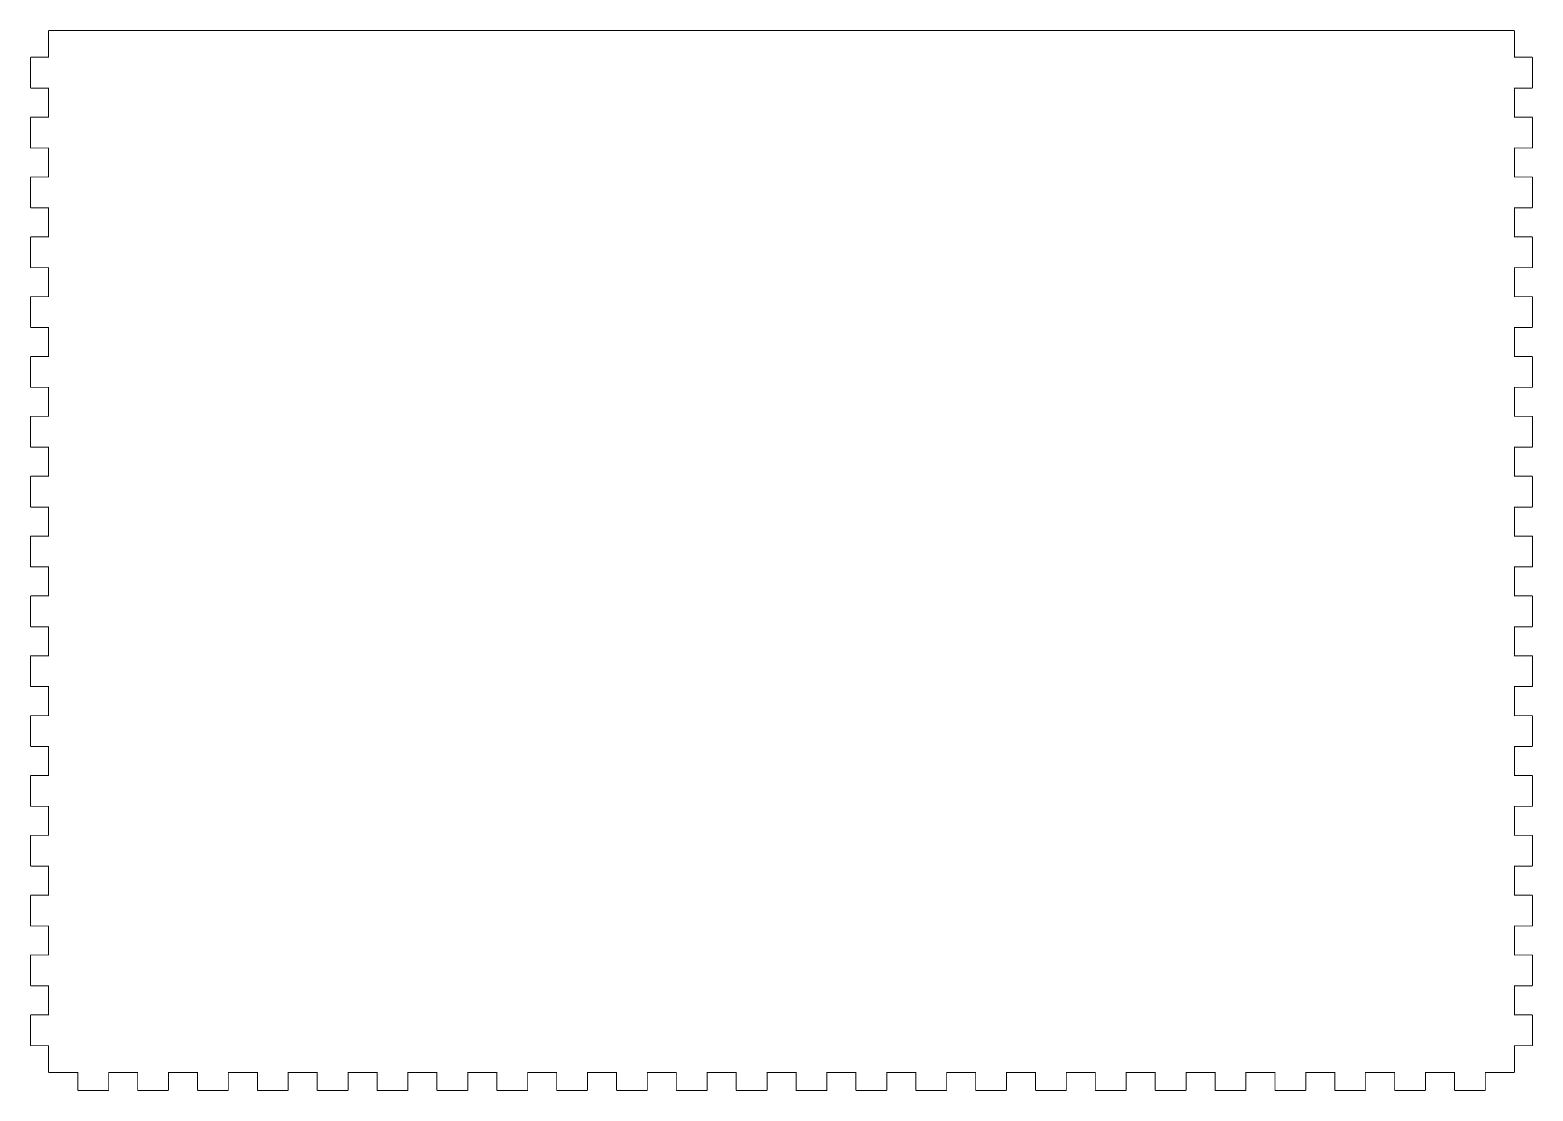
# Model space of a CAD drawing. Extents: x 1 to 1340, y 1 to 615.
# Drawn here: x 1006.5 to 1339.9, y 1.2 to 236.6 of the extents above; entities that cross this region are included whole.
import ezdxf

# ---------------------------------------------------------------- set-up
doc = ezdxf.new("R2010")
doc.units = 0
doc.layers.get('0').update_dxf_attribs({"linetype": 'CONTINUOUS'})

msp = doc.modelspace()

# ---------------------------------------------------------------- linework, layer by layer
at = {"color": 0, "const_width": 0.2}
for points in [[(1010.67, 236.472), (1010.65, 236.472), (1010.6, 236.442), (1010.57, 236.389), (1010.57, 236.371)], [(1010.57, 236.371), (1010.57, 230.431)], [(1335.67, 236.472), (1010.67, 236.472)], [(1335.77, 236.371), (1335.77, 236.389), (1335.74, 236.442), (1335.69, 236.472), (1335.67, 236.472)], [(1335.77, 230.431), (1335.77, 236.371)], [(1010.67, 230.532), (1006.67, 230.532), (1006.65, 230.532), (1006.6, 230.503), (1006.57, 230.449), (1006.57, 230.431)], [(1006.57, 230.431), (1006.57, 223.792), (1006.57, 223.775), (1006.6, 223.722), (1006.65, 223.691), (1006.67, 223.691)], [(1010.57, 230.431), (1010.57, 230.449), (1010.6, 230.503), (1010.65, 230.532), (1010.67, 230.532)], [(1339.67, 230.532), (1335.67, 230.532), (1335.69, 230.532), (1335.74, 230.503), (1335.77, 230.449), (1335.77, 230.431)], [(1339.77, 223.792), (1339.77, 230.431), (1339.77, 230.449), (1339.74, 230.503), (1339.69, 230.532), (1339.67, 230.532)], [(1006.67, 223.691), (1010.67, 223.691), (1010.65, 223.691), (1010.6, 223.722), (1010.57, 223.775), (1010.57, 223.792)], [(1010.57, 223.792), (1010.57, 217.153)], [(1335.77, 223.792), (1335.77, 223.775), (1335.74, 223.722), (1335.69, 223.691), (1335.67, 223.691)], [(1335.67, 223.691), (1339.67, 223.691), (1339.69, 223.691), (1339.74, 223.722), (1339.77, 223.775), (1339.77, 223.792)], [(1335.77, 217.153), (1335.77, 223.792)], [(1010.67, 217.253), (1006.67, 217.253), (1006.65, 217.253), (1006.6, 217.224), (1006.57, 217.171), (1006.57, 217.153)], [(1006.57, 217.153), (1006.57, 210.513), (1006.57, 210.497), (1006.6, 210.443), (1006.65, 210.413), (1006.67, 210.413)], [(1010.57, 217.153), (1010.57, 217.171), (1010.6, 217.224), (1010.65, 217.253), (1010.67, 217.253)], [(1339.67, 217.253), (1335.67, 217.253), (1335.69, 217.253), (1335.74, 217.224), (1335.77, 217.171), (1335.77, 217.153)], [(1339.77, 210.513), (1339.77, 217.153), (1339.77, 217.171), (1339.74, 217.224), (1339.69, 217.253), (1339.67, 217.253)], [(1006.67, 210.413), (1010.67, 210.413), (1010.65, 210.413), (1010.6, 210.443), (1010.57, 210.497), (1010.57, 210.513)], [(1010.57, 210.513), (1010.57, 203.874)], [(1335.77, 210.513), (1335.77, 210.497), (1335.74, 210.443), (1335.69, 210.413), (1335.67, 210.413)], [(1335.67, 210.413), (1339.67, 210.413), (1339.69, 210.413), (1339.74, 210.443), (1339.77, 210.497), (1339.77, 210.513)], [(1335.77, 203.874), (1335.77, 210.513)], [(1010.67, 203.974), (1006.67, 203.974), (1006.65, 203.974), (1006.6, 203.945), (1006.57, 203.892), (1006.57, 203.874)], [(1006.57, 203.874), (1006.57, 197.235), (1006.57, 197.218), (1006.6, 197.164), (1006.65, 197.134), (1006.67, 197.134)], [(1010.57, 203.874), (1010.57, 203.892), (1010.6, 203.945), (1010.65, 203.974), (1010.67, 203.974)], [(1339.67, 203.974), (1335.67, 203.974), (1335.69, 203.974), (1335.74, 203.945), (1335.77, 203.892), (1335.77, 203.874)], [(1339.77, 197.235), (1339.77, 203.874), (1339.77, 203.892), (1339.74, 203.945), (1339.69, 203.974), (1339.67, 203.974)], [(1006.67, 197.134), (1010.67, 197.134), (1010.65, 197.134), (1010.6, 197.164), (1010.57, 197.218), (1010.57, 197.235)], [(1010.57, 197.235), (1010.57, 190.595)], [(1335.77, 197.235), (1335.77, 197.218), (1335.74, 197.164), (1335.69, 197.134), (1335.67, 197.134)], [(1335.67, 197.134), (1339.67, 197.134), (1339.69, 197.134), (1339.74, 197.164), (1339.77, 197.218), (1339.77, 197.235)], [(1335.77, 190.595), (1335.77, 197.235)], [(1010.67, 190.696), (1006.67, 190.696), (1006.65, 190.696), (1006.6, 190.667), (1006.57, 190.613), (1006.57, 190.595)], [(1006.57, 190.595), (1006.57, 183.956), (1006.57, 183.939), (1006.6, 183.885), (1006.65, 183.855), (1006.67, 183.855)], [(1010.57, 190.595), (1010.57, 190.613), (1010.6, 190.667), (1010.65, 190.696), (1010.67, 190.696)], [(1339.67, 190.696), (1335.67, 190.696), (1335.69, 190.696), (1335.74, 190.667), (1335.77, 190.613), (1335.77, 190.595)], [(1339.77, 183.956), (1339.77, 190.595), (1339.77, 190.613), (1339.74, 190.667), (1339.69, 190.696), (1339.67, 190.696)], [(1006.67, 183.855), (1010.67, 183.855), (1010.65, 183.855), (1010.6, 183.885), (1010.57, 183.939), (1010.57, 183.956)], [(1010.57, 183.956), (1010.57, 177.316)], [(1335.77, 183.956), (1335.77, 183.939), (1335.74, 183.885), (1335.69, 183.855), (1335.67, 183.855)], [(1335.67, 183.855), (1339.67, 183.855), (1339.69, 183.855), (1339.74, 183.885), (1339.77, 183.939), (1339.77, 183.956)], [(1335.77, 177.316), (1335.77, 183.956)], [(1010.67, 177.417), (1006.67, 177.417), (1006.65, 177.417), (1006.6, 177.388), (1006.57, 177.334), (1006.57, 177.316)], [(1006.57, 177.316), (1006.57, 170.677), (1006.57, 170.66), (1006.6, 170.607), (1006.65, 170.576), (1006.67, 170.576)], [(1010.57, 177.316), (1010.57, 177.334), (1010.6, 177.388), (1010.65, 177.417), (1010.67, 177.417)], [(1339.67, 177.417), (1335.67, 177.417), (1335.69, 177.417), (1335.74, 177.388), (1335.77, 177.334), (1335.77, 177.316)], [(1339.77, 170.677), (1339.77, 177.316), (1339.77, 177.334), (1339.74, 177.388), (1339.69, 177.417), (1339.67, 177.417)], [(1006.67, 170.576), (1010.67, 170.576), (1010.65, 170.576), (1010.6, 170.607), (1010.57, 170.66), (1010.57, 170.677)], [(1010.57, 170.677), (1010.57, 164.037)], [(1335.77, 170.677), (1335.77, 170.66), (1335.74, 170.607), (1335.69, 170.576), (1335.67, 170.576)], [(1335.67, 170.576), (1339.67, 170.576), (1339.69, 170.576), (1339.74, 170.607), (1339.77, 170.66), (1339.77, 170.677)], [(1335.77, 164.037), (1335.77, 170.677)], [(1010.67, 164.138), (1006.67, 164.138), (1006.65, 164.138), (1006.6, 164.109), (1006.57, 164.055), (1006.57, 164.037)], [(1006.57, 164.037), (1006.57, 157.398), (1006.57, 157.382), (1006.6, 157.328), (1006.65, 157.298), (1006.67, 157.298)], [(1010.57, 164.037), (1010.57, 164.055), (1010.6, 164.109), (1010.65, 164.138), (1010.67, 164.138)], [(1339.67, 164.138), (1335.67, 164.138), (1335.69, 164.138), (1335.74, 164.109), (1335.77, 164.055), (1335.77, 164.037)], [(1339.77, 157.398), (1339.77, 164.037), (1339.77, 164.055), (1339.74, 164.109), (1339.69, 164.138), (1339.67, 164.138)], [(1006.67, 157.298), (1010.67, 157.298), (1010.65, 157.298), (1010.6, 157.328), (1010.57, 157.382), (1010.57, 157.398)], [(1010.57, 157.398), (1010.57, 150.759)], [(1335.77, 157.398), (1335.77, 157.382), (1335.74, 157.328), (1335.69, 157.298), (1335.67, 157.298)], [(1335.67, 157.298), (1339.67, 157.298), (1339.69, 157.298), (1339.74, 157.328), (1339.77, 157.382), (1339.77, 157.398)], [(1335.77, 150.759), (1335.77, 157.398)], [(1010.67, 150.859), (1006.67, 150.859), (1006.65, 150.859), (1006.6, 150.83), (1006.57, 150.777), (1006.57, 150.759)], [(1006.57, 150.759), (1006.57, 144.119), (1006.57, 144.103), (1006.6, 144.049), (1006.65, 144.019), (1006.67, 144.019)], [(1010.57, 150.759), (1010.57, 150.777), (1010.6, 150.83), (1010.65, 150.859), (1010.67, 150.859)], [(1339.67, 150.859), (1335.67, 150.859), (1335.69, 150.859), (1335.74, 150.83), (1335.77, 150.777), (1335.77, 150.759)], [(1339.77, 144.119), (1339.77, 150.759), (1339.77, 150.777), (1339.74, 150.83), (1339.69, 150.859), (1339.67, 150.859)], [(1006.67, 144.019), (1010.67, 144.019), (1010.65, 144.019), (1010.6, 144.049), (1010.57, 144.103), (1010.57, 144.119)], [(1010.57, 144.119), (1010.57, 137.48)], [(1335.77, 144.119), (1335.77, 144.103), (1335.74, 144.049), (1335.69, 144.019), (1335.67, 144.019)], [(1335.67, 144.019), (1339.67, 144.019), (1339.69, 144.019), (1339.74, 144.049), (1339.77, 144.103), (1339.77, 144.119)], [(1335.77, 137.48), (1335.77, 144.119)], [(1010.67, 137.581), (1006.67, 137.581), (1006.65, 137.581), (1006.6, 137.552), (1006.57, 137.498), (1006.57, 137.48)], [(1006.57, 137.48), (1006.57, 130.841), (1006.57, 130.824), (1006.6, 130.77), (1006.65, 130.74), (1006.67, 130.74)], [(1010.57, 137.48), (1010.57, 137.498), (1010.6, 137.552), (1010.65, 137.581), (1010.67, 137.581)], [(1339.67, 137.581), (1335.67, 137.581), (1335.69, 137.581), (1335.74, 137.552), (1335.77, 137.498), (1335.77, 137.48)], [(1339.77, 130.841), (1339.77, 137.48), (1339.77, 137.498), (1339.74, 137.552), (1339.69, 137.581), (1339.67, 137.581)], [(1006.67, 130.74), (1010.67, 130.74), (1010.65, 130.74), (1010.6, 130.77), (1010.57, 130.824), (1010.57, 130.841)], [(1010.57, 130.841), (1010.57, 124.201)], [(1335.77, 130.841), (1335.77, 130.824), (1335.74, 130.77), (1335.69, 130.74), (1335.67, 130.74)], [(1335.67, 130.74), (1339.67, 130.74), (1339.69, 130.74), (1339.74, 130.77), (1339.77, 130.824), (1339.77, 130.841)], [(1335.77, 124.201), (1335.77, 130.841)], [(1010.67, 124.302), (1006.67, 124.302), (1006.65, 124.302), (1006.6, 124.273), (1006.57, 124.219), (1006.57, 124.201)], [(1006.57, 124.201), (1006.57, 117.562), (1006.57, 117.545), (1006.6, 117.492), (1006.65, 117.461), (1006.67, 117.461)], [(1010.57, 124.201), (1010.57, 124.219), (1010.6, 124.273), (1010.65, 124.302), (1010.67, 124.302)], [(1339.67, 124.302), (1335.67, 124.302), (1335.69, 124.302), (1335.74, 124.273), (1335.77, 124.219), (1335.77, 124.201)], [(1339.77, 117.562), (1339.77, 124.201), (1339.77, 124.219), (1339.74, 124.273), (1339.69, 124.302), (1339.67, 124.302)], [(1006.67, 117.461), (1010.67, 117.461), (1010.65, 117.461), (1010.6, 117.492), (1010.57, 117.545), (1010.57, 117.562)], [(1010.57, 117.562), (1010.57, 110.923)], [(1335.77, 117.562), (1335.77, 117.545), (1335.74, 117.492), (1335.69, 117.461), (1335.67, 117.461)], [(1335.67, 117.461), (1339.67, 117.461), (1339.69, 117.461), (1339.74, 117.492), (1339.77, 117.545), (1339.77, 117.562)], [(1335.77, 110.923), (1335.77, 117.562)], [(1010.67, 111.023), (1006.67, 111.023), (1006.65, 111.023), (1006.6, 110.994), (1006.57, 110.94), (1006.57, 110.923)], [(1006.57, 110.923), (1006.57, 104.283), (1006.57, 104.267), (1006.6, 104.213), (1006.65, 104.182), (1006.67, 104.182)], [(1010.57, 110.923), (1010.57, 110.94), (1010.6, 110.994), (1010.65, 111.023), (1010.67, 111.023)], [(1339.67, 111.023), (1335.67, 111.023), (1335.69, 111.023), (1335.74, 110.994), (1335.77, 110.94), (1335.77, 110.923)], [(1339.77, 104.283), (1339.77, 110.923), (1339.77, 110.94), (1339.74, 110.994), (1339.69, 111.023), (1339.67, 111.023)], [(1006.67, 104.182), (1010.67, 104.182), (1010.65, 104.182), (1010.6, 104.213), (1010.57, 104.267), (1010.57, 104.283)], [(1010.57, 104.283), (1010.57, 97.6436)], [(1335.77, 104.283), (1335.77, 104.267), (1335.74, 104.213), (1335.69, 104.182), (1335.67, 104.182)], [(1335.67, 104.182), (1339.67, 104.182), (1339.69, 104.182), (1339.74, 104.213), (1339.77, 104.267), (1339.77, 104.283)], [(1335.77, 97.6436), (1335.77, 104.283)], [(1010.67, 97.7441), (1006.67, 97.7441), (1006.65, 97.7441), (1006.6, 97.7152), (1006.57, 97.6616), (1006.57, 97.6436)], [(1006.57, 97.6436), (1006.57, 91.0043), (1006.57, 90.9877), (1006.6, 90.9341), (1006.65, 90.9038), (1006.67, 90.9038)], [(1010.57, 97.6436), (1010.57, 97.6616), (1010.6, 97.7152), (1010.65, 97.7441), (1010.67, 97.7441)], [(1339.67, 97.7441), (1335.67, 97.7441), (1335.69, 97.7441), (1335.74, 97.7152), (1335.77, 97.6616), (1335.77, 97.6436)], [(1339.77, 91.0043), (1339.77, 97.6436), (1339.77, 97.6616), (1339.74, 97.7152), (1339.69, 97.7441), (1339.67, 97.7441)], [(1006.67, 90.9038), (1010.67, 90.9038), (1010.65, 90.9038), (1010.6, 90.9341), (1010.57, 90.9877), (1010.57, 91.0043)], [(1010.57, 91.0043), (1010.57, 84.365)], [(1335.77, 91.0043), (1335.77, 90.9877), (1335.74, 90.9341), (1335.69, 90.9038), (1335.67, 90.9038)], [(1335.67, 90.9038), (1339.67, 90.9038), (1339.69, 90.9038), (1339.74, 90.9341), (1339.77, 90.9877), (1339.77, 91.0043)], [(1335.77, 84.365), (1335.77, 91.0043)], [(1010.67, 84.4656), (1006.67, 84.4656), (1006.65, 84.4656), (1006.6, 84.4367), (1006.57, 84.3827), (1006.57, 84.365)], [(1006.57, 84.365), (1006.57, 77.7254), (1006.57, 77.7088), (1006.6, 77.6552), (1006.65, 77.6249), (1006.67, 77.6249)], [(1010.57, 84.365), (1010.57, 84.3827), (1010.6, 84.4367), (1010.65, 84.4656), (1010.67, 84.4656)], [(1339.67, 84.4656), (1335.67, 84.4656), (1335.69, 84.4656), (1335.74, 84.4367), (1335.77, 84.3827), (1335.77, 84.365)], [(1339.77, 77.7254), (1339.77, 84.365), (1339.77, 84.3827), (1339.74, 84.4367), (1339.69, 84.4656), (1339.67, 84.4656)], [(1006.67, 77.6249), (1010.67, 77.6249), (1010.65, 77.6249), (1010.6, 77.6552), (1010.57, 77.7088), (1010.57, 77.7254)], [(1010.57, 77.7254), (1010.57, 71.0861)], [(1335.77, 77.7254), (1335.77, 77.7088), (1335.74, 77.6552), (1335.69, 77.6249), (1335.67, 77.6249)], [(1335.67, 77.6249), (1339.67, 77.6249), (1339.69, 77.6249), (1339.74, 77.6552), (1339.77, 77.7088), (1339.77, 77.7254)], [(1335.77, 71.0861), (1335.77, 77.7254)], [(1010.67, 71.1867), (1006.67, 71.1867), (1006.65, 71.1867), (1006.6, 71.1577), (1006.57, 71.1041), (1006.57, 71.0861)], [(1006.57, 71.0861), (1006.57, 64.4469), (1006.57, 64.4303), (1006.6, 64.3763), (1006.65, 64.346), (1006.67, 64.346)], [(1010.57, 71.0861), (1010.57, 71.1041), (1010.6, 71.1577), (1010.65, 71.1867), (1010.67, 71.1867)], [(1339.67, 71.1867), (1335.67, 71.1867), (1335.69, 71.1867), (1335.74, 71.1577), (1335.77, 71.1041), (1335.77, 71.0861)], [(1339.77, 64.4469), (1339.77, 71.0861), (1339.77, 71.1041), (1339.74, 71.1577), (1339.69, 71.1867), (1339.67, 71.1867)], [(1006.67, 64.346), (1010.67, 64.346), (1010.65, 64.346), (1010.6, 64.3763), (1010.57, 64.4303), (1010.57, 64.4469)], [(1010.57, 64.4469), (1010.57, 57.8072)], [(1335.77, 64.4469), (1335.77, 64.4303), (1335.74, 64.3763), (1335.69, 64.346), (1335.67, 64.346)], [(1335.67, 64.346), (1339.67, 64.346), (1339.69, 64.346), (1339.74, 64.3763), (1339.77, 64.4303), (1339.77, 64.4469)], [(1335.77, 57.8072), (1335.77, 64.4469)], [(1010.67, 57.9078), (1006.67, 57.9078), (1006.65, 57.9078), (1006.6, 57.8788), (1006.57, 57.8252), (1006.57, 57.8072)], [(1006.57, 57.8072), (1006.57, 51.1679), (1006.57, 51.1514), (1006.6, 51.0977), (1006.65, 51.0674), (1006.67, 51.0674)], [(1010.57, 57.8072), (1010.57, 57.8252), (1010.6, 57.8788), (1010.65, 57.9078), (1010.67, 57.9078)], [(1339.67, 57.9078), (1335.67, 57.9078), (1335.69, 57.9078), (1335.74, 57.8788), (1335.77, 57.8252), (1335.77, 57.8072)], [(1339.77, 51.1679), (1339.77, 57.8072), (1339.77, 57.8252), (1339.74, 57.8788), (1339.69, 57.9078), (1339.67, 57.9078)], [(1006.67, 51.0674), (1010.67, 51.0674), (1010.65, 51.0674), (1010.6, 51.0977), (1010.57, 51.1514), (1010.57, 51.1679)], [(1010.57, 51.1679), (1010.57, 44.5287)], [(1335.77, 51.1679), (1335.77, 51.1514), (1335.74, 51.0977), (1335.69, 51.0674), (1335.67, 51.0674)], [(1335.67, 51.0674), (1339.67, 51.0674), (1339.69, 51.0674), (1339.74, 51.0977), (1339.77, 51.1514), (1339.77, 51.1679)], [(1335.77, 44.5287), (1335.77, 51.1679)], [(1010.67, 44.6292), (1006.67, 44.6292), (1006.65, 44.6292), (1006.6, 44.6003), (1006.57, 44.5463), (1006.57, 44.5287)], [(1006.57, 44.5287), (1006.57, 37.889), (1006.57, 37.8725), (1006.6, 37.8188), (1006.65, 37.7885), (1006.67, 37.7885)], [(1010.57, 44.5287), (1010.57, 44.5463), (1010.6, 44.6003), (1010.65, 44.6292), (1010.67, 44.6292)], [(1339.67, 44.6292), (1335.67, 44.6292), (1335.69, 44.6292), (1335.74, 44.6003), (1335.77, 44.5463), (1335.77, 44.5287)], [(1339.77, 37.889), (1339.77, 44.5287), (1339.77, 44.5463), (1339.74, 44.6003), (1339.69, 44.6292), (1339.67, 44.6292)], [(1006.67, 37.7885), (1010.67, 37.7885), (1010.65, 37.7885), (1010.6, 37.8188), (1010.57, 37.8725), (1010.57, 37.889)], [(1010.57, 37.889), (1010.57, 31.2498)], [(1335.77, 37.889), (1335.77, 37.8725), (1335.74, 37.8188), (1335.69, 37.7885), (1335.67, 37.7885)], [(1335.67, 37.7885), (1339.67, 37.7885), (1339.69, 37.7885), (1339.74, 37.8188), (1339.77, 37.8725), (1339.77, 37.889)], [(1335.77, 31.2498), (1335.77, 37.889)], [(1010.67, 31.3504), (1006.67, 31.3504), (1006.65, 31.3504), (1006.6, 31.3214), (1006.57, 31.2677), (1006.57, 31.2498)], [(1006.57, 31.2498), (1006.57, 24.6104), (1006.57, 24.5938), (1006.6, 24.5401), (1006.65, 24.5098), (1006.67, 24.5098)], [(1010.57, 31.2498), (1010.57, 31.2677), (1010.6, 31.3214), (1010.65, 31.3504), (1010.67, 31.3504)], [(1339.67, 31.3504), (1335.67, 31.3504), (1335.69, 31.3504), (1335.74, 31.3214), (1335.77, 31.2677), (1335.77, 31.2498)], [(1339.77, 24.6104), (1339.77, 31.2498), (1339.77, 31.2677), (1339.74, 31.3214), (1339.69, 31.3504), (1339.67, 31.3504)], [(1006.67, 24.5098), (1010.67, 24.5098), (1010.65, 24.5098), (1010.6, 24.5401), (1010.57, 24.5938), (1010.57, 24.6104)], [(1010.57, 24.6104), (1010.57, 17.971)], [(1335.77, 24.6104), (1335.77, 24.5938), (1335.74, 24.5401), (1335.69, 24.5098), (1335.67, 24.5098)], [(1335.67, 24.5098), (1339.67, 24.5098), (1339.69, 24.5098), (1339.74, 24.5401), (1339.77, 24.5938), (1339.77, 24.6104)], [(1335.77, 17.971), (1335.77, 24.6104)], [(1010.67, 18.0716), (1006.67, 18.0716), (1006.65, 18.0716), (1006.6, 18.0426), (1006.57, 17.9889), (1006.57, 17.971)], [(1006.57, 17.971), (1006.57, 11.3316), (1006.57, 11.3151), (1006.6, 11.2613), (1006.65, 11.231), (1006.67, 11.231)], [(1010.57, 17.971), (1010.57, 17.9889), (1010.6, 18.0426), (1010.65, 18.0716), (1010.67, 18.0716)], [(1339.67, 18.0716), (1335.67, 18.0716), (1335.69, 18.0716), (1335.74, 18.0426), (1335.77, 17.9889), (1335.77, 17.971)], [(1339.77, 11.3316), (1339.77, 17.971), (1339.77, 17.9889), (1339.74, 18.0426), (1339.69, 18.0716), (1339.67, 18.0716)], [(1006.67, 11.231), (1010.67, 11.231), (1010.65, 11.231), (1010.6, 11.2613), (1010.57, 11.3151), (1010.57, 11.3316)], [(1010.57, 11.3316), (1010.57, 5.39228)], [(1335.77, 11.3316), (1335.77, 11.3151), (1335.74, 11.2613), (1335.69, 11.231), (1335.67, 11.231)], [(1335.67, 11.231), (1339.67, 11.231), (1339.69, 11.231), (1339.74, 11.2613), (1339.77, 11.3151), (1339.77, 11.3316)], [(1335.77, 5.39228), (1335.77, 11.3316)], [(1010.57, 5.39228), (1010.57, 5.37573), (1010.6, 5.32197), (1010.65, 5.29167), (1010.67, 5.29167)], [(1010.7, 5.29167), (1017.16, 5.29167)], [(1017.16, 5.29167), (1017.14, 5.29167), (1017.09, 5.32197), (1017.06, 5.37573), (1017.06, 5.39228)], [(1017.06, 5.39228), (1017.06, 1.39182), (1017.06, 1.37528), (1017.09, 1.32154), (1017.14, 1.29122), (1017.16, 1.29122)], [(1023.9, 1.39182), (1023.9, 5.39228), (1023.9, 5.37573), (1023.87, 5.32197), (1023.82, 5.29167), (1023.8, 5.29167)], [(1023.8, 5.29167), (1030.44, 5.29167)], [(1030.44, 5.29167), (1030.42, 5.29167), (1030.37, 5.32197), (1030.34, 5.37573), (1030.34, 5.39228)], [(1030.34, 5.39228), (1030.34, 1.39182), (1030.34, 1.37528), (1030.37, 1.32154), (1030.42, 1.29122), (1030.44, 1.29122)], [(1037.18, 1.39182), (1037.18, 5.39228), (1037.18, 5.37573), (1037.15, 5.32197), (1037.1, 5.29167), (1037.08, 5.29167)], [(1037.08, 5.29167), (1043.72, 5.29167)], [(1043.72, 5.29167), (1043.7, 5.29167), (1043.65, 5.32197), (1043.62, 5.37573), (1043.62, 5.39228)], [(1043.62, 5.39228), (1043.62, 1.39182), (1043.62, 1.37528), (1043.65, 1.32154), (1043.7, 1.29122), (1043.72, 1.29122)], [(1050.46, 1.39182), (1050.46, 5.39228), (1050.46, 5.37573), (1050.43, 5.32197), (1050.37, 5.29167), (1050.36, 5.29167)], [(1050.36, 5.29167), (1057, 5.29167)], [(1057, 5.29167), (1056.98, 5.29167), (1056.93, 5.32197), (1056.9, 5.37573), (1056.9, 5.39228)], [(1056.9, 5.39228), (1056.9, 1.39182), (1056.9, 1.37528), (1056.93, 1.32154), (1056.98, 1.29122), (1057, 1.29122)], [(1063.74, 1.39182), (1063.74, 5.39228), (1063.74, 5.37573), (1063.71, 5.32197), (1063.65, 5.29167), (1063.64, 5.29167)], [(1063.64, 5.29167), (1070.27, 5.29167)], [(1070.27, 5.29167), (1070.26, 5.29167), (1070.2, 5.32197), (1070.18, 5.37573), (1070.18, 5.39228)], [(1070.18, 5.39228), (1070.18, 1.39182), (1070.18, 1.37528), (1070.2, 1.32154), (1070.26, 1.29122), (1070.27, 1.29122)], [(1077.02, 1.39182), (1077.02, 5.39228), (1077.02, 5.37573), (1076.98, 5.32197), (1076.93, 5.29167), (1076.91, 5.29167)], [(1076.91, 5.29167), (1083.55, 5.29167)], [(1083.55, 5.29167), (1083.54, 5.29167), (1083.48, 5.32197), (1083.45, 5.37573), (1083.45, 5.39228)], [(1083.45, 5.39228), (1083.45, 1.39182), (1083.45, 1.37528), (1083.48, 1.32154), (1083.54, 1.29122), (1083.55, 1.29122)], [(1090.3, 1.39182), (1090.3, 5.39228), (1090.3, 5.37573), (1090.26, 5.32197), (1090.21, 5.29167), (1090.19, 5.29167)], [(1090.19, 5.29167), (1096.83, 5.29167)], [(1096.83, 5.29167), (1096.81, 5.29167), (1096.76, 5.32197), (1096.73, 5.37573), (1096.73, 5.39228)], [(1096.73, 5.39228), (1096.73, 1.39182), (1096.73, 1.37528), (1096.76, 1.32154), (1096.81, 1.29122), (1096.83, 1.29122)], [(1103.57, 1.39182), (1103.57, 5.39228), (1103.57, 5.37573), (1103.54, 5.32197), (1103.49, 5.29167), (1103.47, 5.29167)], [(1103.47, 5.29167), (1110.11, 5.29167)], [(1110.11, 5.29167), (1110.09, 5.29167), (1110.04, 5.32197), (1110.01, 5.37573), (1110.01, 5.39228)], [(1110.01, 5.39228), (1110.01, 1.39182), (1110.01, 1.37528), (1110.04, 1.32154), (1110.09, 1.29122), (1110.11, 1.29122)], [(1116.85, 1.39182), (1116.85, 5.39228), (1116.85, 5.37573), (1116.82, 5.32197), (1116.77, 5.29167), (1116.75, 5.29167)], [(1116.75, 5.29167), (1123.39, 5.29167)], [(1123.39, 5.29167), (1123.37, 5.29167), (1123.32, 5.32197), (1123.29, 5.37573), (1123.29, 5.39228)], [(1123.29, 5.39228), (1123.29, 1.39182), (1123.29, 1.37528), (1123.32, 1.32154), (1123.37, 1.29122), (1123.39, 1.29122)], [(1130.13, 1.39182), (1130.13, 5.39228), (1130.13, 5.37573), (1130.1, 5.32197), (1130.05, 5.29167), (1130.03, 5.29167)], [(1130.03, 5.29167), (1136.67, 5.29167)], [(1136.67, 5.29167), (1136.65, 5.29167), (1136.6, 5.32197), (1136.57, 5.37573), (1136.57, 5.39228)], [(1136.57, 5.39228), (1136.57, 1.39182), (1136.57, 1.37528), (1136.6, 1.32154), (1136.65, 1.29122), (1136.67, 1.29122)], [(1143.41, 1.39182), (1143.41, 5.39228), (1143.41, 5.37573), (1143.38, 5.32197), (1143.32, 5.29167), (1143.31, 5.29167)], [(1143.31, 5.29167), (1149.95, 5.29167)], [(1149.95, 5.29167), (1149.93, 5.29167), (1149.88, 5.32197), (1149.85, 5.37573), (1149.85, 5.39228)], [(1149.85, 5.39228), (1149.85, 1.39182), (1149.85, 1.37528), (1149.88, 1.32154), (1149.93, 1.29122), (1149.95, 1.29122)], [(1156.69, 1.39182), (1156.69, 5.39228), (1156.69, 5.37573), (1156.66, 5.32197), (1156.6, 5.29167), (1156.59, 5.29167)], [(1156.59, 5.29167), (1163.23, 5.29167)], [(1163.23, 5.29167), (1163.21, 5.29167), (1163.15, 5.32197), (1163.13, 5.37573), (1163.13, 5.39228)], [(1163.13, 5.39228), (1163.13, 1.39182), (1163.13, 1.37528), (1163.15, 1.32154), (1163.21, 1.29122), (1163.23, 1.29122)], [(1169.97, 1.39182), (1169.97, 5.39228), (1169.97, 5.37573), (1169.94, 5.32197), (1169.88, 5.29167), (1169.87, 5.29167)], [(1169.87, 5.29167), (1176.51, 5.29167)], [(1176.51, 5.29167), (1176.49, 5.29167), (1176.43, 5.32197), (1176.4, 5.37573), (1176.4, 5.39228)], [(1176.4, 5.39228), (1176.4, 1.39182), (1176.4, 1.37528), (1176.43, 1.32154), (1176.49, 1.29122), (1176.51, 1.29122)], [(1183.24, 1.39182), (1183.24, 5.39228), (1183.24, 5.37573), (1183.22, 5.32197), (1183.16, 5.29167), (1183.15, 5.29167)], [(1183.15, 5.29167), (1189.79, 5.29167)], [(1189.79, 5.29167), (1189.77, 5.29167), (1189.71, 5.32197), (1189.68, 5.37573), (1189.68, 5.39228)], [(1189.68, 5.39228), (1189.68, 1.39182), (1189.68, 1.37528), (1189.71, 1.32154), (1189.77, 1.29122), (1189.79, 1.29122)], [(1196.52, 1.39182), (1196.52, 5.39228), (1196.52, 5.37573), (1196.5, 5.32197), (1196.44, 5.29167), (1196.42, 5.29167)], [(1196.42, 5.29167), (1203.06, 5.29167)], [(1203.06, 5.29167), (1203.05, 5.29167), (1202.99, 5.32197), (1202.96, 5.37573), (1202.96, 5.39228)], [(1202.96, 5.39228), (1202.96, 1.39182), (1202.96, 1.37528), (1202.99, 1.32154), (1203.05, 1.29122), (1203.06, 1.29122)], [(1209.8, 1.39182), (1209.8, 5.39228), (1209.8, 5.37573), (1209.77, 5.32197), (1209.72, 5.29167), (1209.7, 5.29167)], [(1209.7, 5.29167), (1216.34, 5.29167)], [(1216.34, 5.29167), (1216.32, 5.29167), (1216.27, 5.32197), (1216.24, 5.37573), (1216.24, 5.39228)], [(1216.24, 5.39228), (1216.24, 1.39182), (1216.24, 1.37528), (1216.27, 1.32154), (1216.32, 1.29122), (1216.34, 1.29122)], [(1223.08, 1.39182), (1223.08, 5.39228), (1223.08, 5.37573), (1223.05, 5.32197), (1223, 5.29167), (1222.98, 5.29167)], [(1222.98, 5.29167), (1229.62, 5.29167)], [(1229.62, 5.29167), (1229.6, 5.29167), (1229.55, 5.32197), (1229.52, 5.37573), (1229.52, 5.39228)], [(1229.52, 5.39228), (1229.52, 1.39182), (1229.52, 1.37528), (1229.55, 1.32154), (1229.6, 1.29122), (1229.62, 1.29122)], [(1236.36, 1.39182), (1236.36, 5.39228), (1236.36, 5.37573), (1236.33, 5.32197), (1236.28, 5.29167), (1236.26, 5.29167)], [(1236.26, 5.29167), (1242.9, 5.29167)], [(1242.9, 5.29167), (1242.88, 5.29167), (1242.83, 5.32197), (1242.8, 5.37573), (1242.8, 5.39228)], [(1242.8, 5.39228), (1242.8, 1.39182), (1242.8, 1.37528), (1242.83, 1.32154), (1242.88, 1.29122), (1242.9, 1.29122)], [(1249.64, 1.39182), (1249.64, 5.39228), (1249.64, 5.37573), (1249.61, 5.32197), (1249.56, 5.29167), (1249.54, 5.29167)], [(1249.54, 5.29167), (1256.18, 5.29167)], [(1256.18, 5.29167), (1256.16, 5.29167), (1256.11, 5.32197), (1256.08, 5.37573), (1256.08, 5.39228)], [(1256.08, 5.39228), (1256.08, 1.39182), (1256.08, 1.37528), (1256.11, 1.32154), (1256.16, 1.29122), (1256.18, 1.29122)], [(1262.92, 1.39182), (1262.92, 5.39228), (1262.92, 5.37573), (1262.89, 5.32197), (1262.84, 5.29167), (1262.82, 5.29167)], [(1262.82, 5.29167), (1269.46, 5.29167)], [(1269.46, 5.29167), (1269.44, 5.29167), (1269.39, 5.32197), (1269.36, 5.37573), (1269.36, 5.39228)], [(1269.36, 5.39228), (1269.36, 1.39182), (1269.36, 1.37528), (1269.39, 1.32154), (1269.44, 1.29122), (1269.46, 1.29122)], [(1276.2, 1.39182), (1276.2, 5.39228), (1276.2, 5.37573), (1276.17, 5.32197), (1276.11, 5.29167), (1276.1, 5.29167)], [(1276.1, 5.29167), (1282.74, 5.29167)], [(1282.74, 5.29167), (1282.72, 5.29167), (1282.66, 5.32197), (1282.64, 5.37573), (1282.64, 5.39228)], [(1282.64, 5.39228), (1282.64, 1.39182), (1282.64, 1.37528), (1282.66, 1.32154), (1282.72, 1.29122), (1282.74, 1.29122)], [(1289.48, 1.39182), (1289.48, 5.39228), (1289.48, 5.37573), (1289.45, 5.32197), (1289.39, 5.29167), (1289.37, 5.29167)], [(1289.37, 5.29167), (1296.01, 5.29167)], [(1296.01, 5.29167), (1296, 5.29167), (1295.94, 5.32197), (1295.92, 5.37573), (1295.92, 5.39228)], [(1295.92, 5.39228), (1295.92, 1.39182), (1295.92, 1.37528), (1295.94, 1.32154), (1296, 1.29122), (1296.01, 1.29122)], [(1302.76, 1.39182), (1302.76, 5.39228), (1302.76, 5.37573), (1302.72, 5.32197), (1302.67, 5.29167), (1302.65, 5.29167)], [(1302.65, 5.29167), (1309.29, 5.29167)], [(1309.29, 5.29167), (1309.27, 5.29167), (1309.22, 5.32197), (1309.19, 5.37573), (1309.19, 5.39228)], [(1309.19, 5.39228), (1309.19, 1.39182), (1309.19, 1.37528), (1309.22, 1.32154), (1309.27, 1.29122), (1309.29, 1.29122)], [(1316.03, 1.39182), (1316.03, 5.39228), (1316.03, 5.37573), (1316, 5.32197), (1315.95, 5.29167), (1315.93, 5.29167)], [(1315.93, 5.29167), (1322.57, 5.29167)], [(1322.57, 5.29167), (1322.55, 5.29167), (1322.5, 5.32197), (1322.47, 5.37573), (1322.47, 5.39228)], [(1322.47, 5.39228), (1322.47, 1.39182), (1322.47, 1.37528), (1322.5, 1.32154), (1322.55, 1.29122), (1322.57, 1.29122)], [(1329.31, 1.39182), (1329.31, 5.39228), (1329.31, 5.37573), (1329.28, 5.32197), (1329.23, 5.29167), (1329.21, 5.29167)], [(1329.21, 5.29167), (1335.67, 5.29167)], [(1335.67, 5.29167), (1335.69, 5.29167), (1335.74, 5.32197), (1335.77, 5.37573), (1335.77, 5.39228)], [(1017.16, 1.29122), (1023.8, 1.29122), (1023.82, 1.29122), (1023.87, 1.32154), (1023.9, 1.37528), (1023.9, 1.39182)], [(1030.44, 1.29122), (1037.08, 1.29122), (1037.1, 1.29122), (1037.15, 1.32154), (1037.18, 1.37528), (1037.18, 1.39182)], [(1043.72, 1.29122), (1050.36, 1.29122), (1050.37, 1.29122), (1050.43, 1.32154), (1050.46, 1.37528), (1050.46, 1.39182)], [(1057, 1.29122), (1063.64, 1.29122), (1063.65, 1.29122), (1063.71, 1.32154), (1063.74, 1.37528), (1063.74, 1.39182)], [(1070.27, 1.29122), (1076.91, 1.29122), (1076.93, 1.29122), (1076.98, 1.32154), (1077.02, 1.37528), (1077.02, 1.39182)], [(1083.55, 1.29122), (1090.19, 1.29122), (1090.21, 1.29122), (1090.26, 1.32154), (1090.3, 1.37528), (1090.3, 1.39182)], [(1096.83, 1.29122), (1103.47, 1.29122), (1103.49, 1.29122), (1103.54, 1.32154), (1103.57, 1.37528), (1103.57, 1.39182)], [(1110.11, 1.29122), (1116.75, 1.29122), (1116.77, 1.29122), (1116.82, 1.32154), (1116.85, 1.37528), (1116.85, 1.39182)], [(1123.39, 1.29122), (1130.03, 1.29122), (1130.05, 1.29122), (1130.1, 1.32154), (1130.13, 1.37528), (1130.13, 1.39182)], [(1136.67, 1.29122), (1143.31, 1.29122), (1143.32, 1.29122), (1143.38, 1.32154), (1143.41, 1.37528), (1143.41, 1.39182)], [(1149.95, 1.29122), (1156.59, 1.29122), (1156.6, 1.29122), (1156.66, 1.32154), (1156.69, 1.37528), (1156.69, 1.39182)], [(1163.23, 1.29122), (1169.87, 1.29122), (1169.88, 1.29122), (1169.94, 1.32154), (1169.97, 1.37528), (1169.97, 1.39182)], [(1176.51, 1.29122), (1183.15, 1.29122), (1183.16, 1.29122), (1183.22, 1.32154), (1183.24, 1.37528), (1183.24, 1.39182)], [(1189.79, 1.29122), (1196.42, 1.29122), (1196.44, 1.29122), (1196.5, 1.32154), (1196.52, 1.37528), (1196.52, 1.39182)], [(1203.06, 1.29122), (1209.7, 1.29122), (1209.72, 1.29122), (1209.77, 1.32154), (1209.8, 1.37528), (1209.8, 1.39182)], [(1216.34, 1.29122), (1222.98, 1.29122), (1223, 1.29122), (1223.05, 1.32154), (1223.08, 1.37528), (1223.08, 1.39182)], [(1229.62, 1.29122), (1236.26, 1.29122), (1236.28, 1.29122), (1236.33, 1.32154), (1236.36, 1.37528), (1236.36, 1.39182)], [(1242.9, 1.29122), (1249.54, 1.29122), (1249.56, 1.29122), (1249.61, 1.32154), (1249.64, 1.37528), (1249.64, 1.39182)], [(1256.18, 1.29122), (1262.82, 1.29122), (1262.84, 1.29122), (1262.89, 1.32154), (1262.92, 1.37528), (1262.92, 1.39182)], [(1269.46, 1.29122), (1276.1, 1.29122), (1276.11, 1.29122), (1276.17, 1.32154), (1276.2, 1.37528), (1276.2, 1.39182)], [(1282.74, 1.29122), (1289.37, 1.29122), (1289.39, 1.29122), (1289.45, 1.32154), (1289.48, 1.37528), (1289.48, 1.39182)], [(1296.01, 1.29122), (1302.65, 1.29122), (1302.67, 1.29122), (1302.72, 1.32154), (1302.76, 1.37528), (1302.76, 1.39182)], [(1309.29, 1.29122), (1315.93, 1.29122), (1315.95, 1.29122), (1316, 1.32154), (1316.03, 1.37528), (1316.03, 1.39182)], [(1322.57, 1.29122), (1329.21, 1.29122), (1329.23, 1.29122), (1329.28, 1.32154), (1329.31, 1.37528), (1329.31, 1.39182)]]:
    msp.add_lwpolyline(points, dxfattribs=at)

doc.saveas('drawing.dxf')
